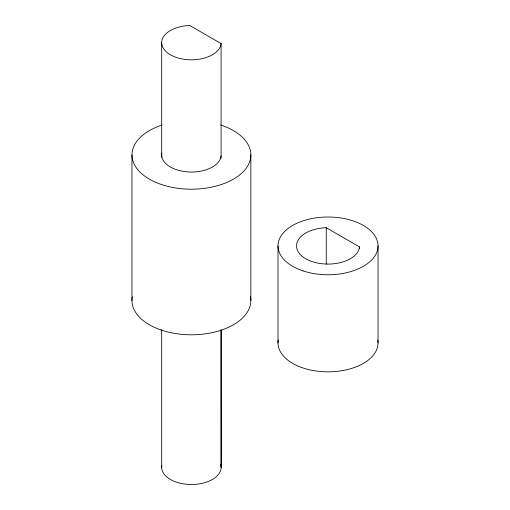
<?xml version="1.0" encoding="UTF-8"?>
<svg xmlns="http://www.w3.org/2000/svg" width="510" height="510" viewBox="0 0 510 510"><rect width="100%" height="100%" fill="white"/><g stroke="black" fill="none" stroke-linecap="round" stroke-linejoin="round"><path stroke-width="0.76" d="M221.085 43.592L189.745 25.5A29.72 17.162 0 0 0 161.689 42.955A29.72 17.162 0 0 0 190.855 59.791A29.72 17.162 0 0 0 221.085 43.592L221.085 158.387M359.48 246.904A31.505 18.188 0 0 1 327.433 264.072A31.505 18.188 0 0 1 296.52 246.222A31.505 18.188 0 0 1 326.26 227.721L359.48 246.904L359.48 248.421M221.091 329.83L221.13 467.377L221.091 330.104M378.037 245.82L378.037 342.892M326.26 227.721L326.26 264.129M278.007 245.954L278.007 343.026M250.856 154.798L250.856 300.409M161.683 42.591L161.683 157.335M161.683 329.447L161.683 467.3M131.962 154.957L131.962 300.568M377.77 339.979A50.018 28.879 0 0 1 328.019 371.835A50.018 28.879 0 0 1 278.275 339.979M220.69 464.4A29.72 17.162 0 0 1 192.429 484.487A29.72 17.162 0 0 1 161.842 465.566M220.639 124.995A59.447 34.323 0 0 1 237.067 176.855A59.447 34.323 0 0 1 145.752 176.855A59.447 34.323 0 0 1 162.18 124.995M250.391 296.214A59.447 34.323 0 0 1 191.938 334.809A59.447 34.323 0 0 1 132.3 296.82M221.085 155.837A29.72 17.162 0 0 1 189.044 171.985A29.72 17.162 0 0 1 161.842 153.102M303.01 270.893A50.018 28.879 0 0 0 378.037 245.884A50.018 28.879 0 0 0 303.01 220.875A50.018 28.879 0 0 0 303.01 270.893"/></g></svg>
